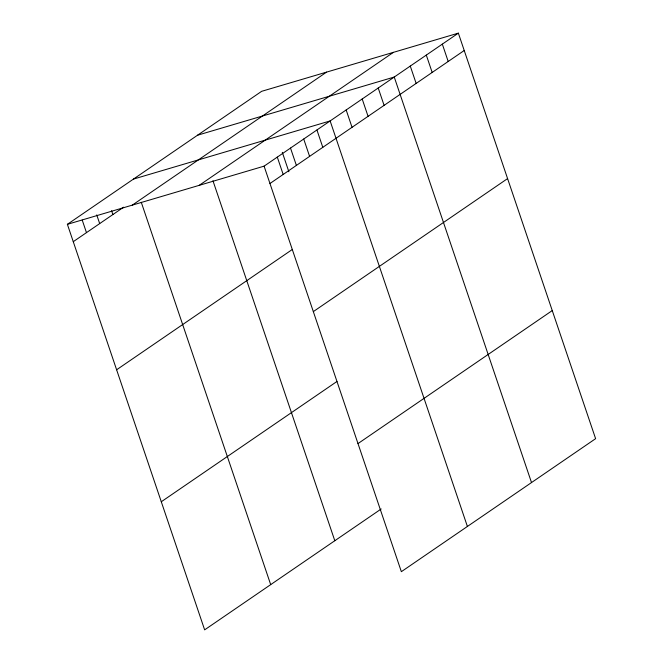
<?xml version="1.0" encoding="UTF-8"?>
<svg xmlns="http://www.w3.org/2000/svg" width="663" height="663" viewBox="0 0 663 663"><rect width="100%" height="100%" fill="white"/><g stroke="black" fill="none" stroke-linecap="round" stroke-linejoin="round"><path stroke-width="0.99" d="M381.192 508.969L204.643 629.85L67.386 224.326L261.645 91.32L458.357 33.15L595.614 438.674L401.355 571.68L264.089 166.156L458.357 33.15M73.261 241.68L123.625 207.196M132.302 205.132L326.561 72.126M199.182 185.358L393.441 52.344M269.965 183.51L464.224 50.504M116.613 369.78L292.325 249.47M313.326 311.61L507.585 178.596M161.291 501.75L336.995 381.449M357.995 443.588L552.254 310.574M197.541 135.211L394.245 77.041L531.511 482.565M133.437 179.101L330.141 120.939L467.398 526.455M67.386 224.326L264.089 166.156M442.329 44.123L448.196 61.477M426.301 55.095L432.177 72.449M410.273 66.068L416.149 83.422M378.217 88.013L384.092 105.367M362.197 98.986L368.064 116.34M346.169 109.967L352.036 127.313M316.931 129.981L322.806 147.335M303.72 139.023L309.596 156.377M290.51 148.073L296.386 165.418M282.305 152.341L288.869 171.75M277.3 157.114L283.176 174.468M212.939 180.709L334.807 540.735M141.277 202.281L270.695 584.625M111.583 210.693L112.884 214.547M96.74 214.911L99.682 223.588M82.229 220.108L86.472 232.638"/></g></svg>
